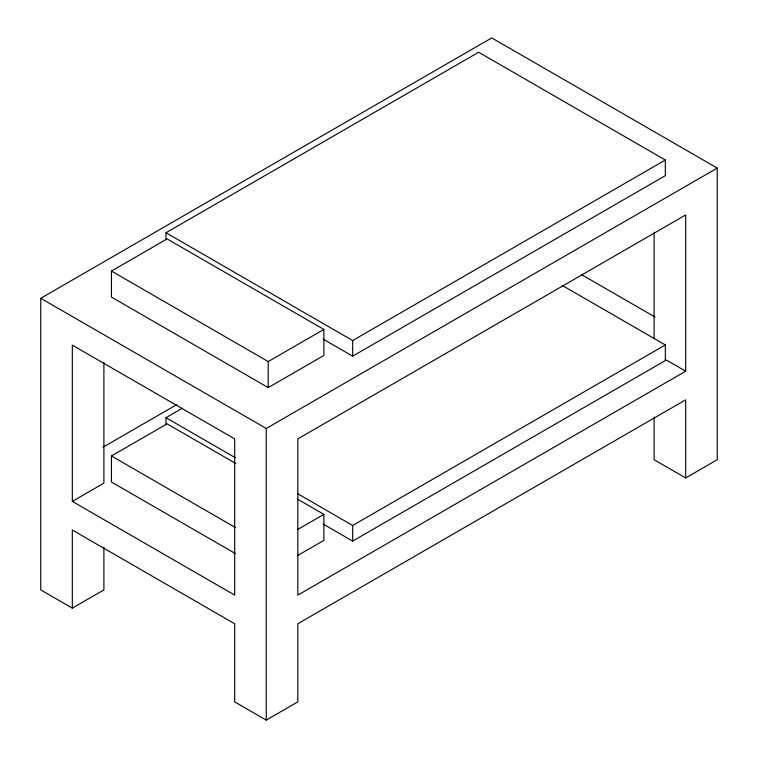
<?xml version="1.0" encoding="UTF-8"?>
<svg xmlns="http://www.w3.org/2000/svg" width="758" height="758" viewBox="0 0 758 758"><rect width="100%" height="100%" fill="white"/><g stroke="black" fill="none" stroke-linecap="round" stroke-linejoin="round"><path stroke-width="1.14" d="M103.893 547.304L103.893 589.913L72.323 608.134L40.752 589.913L40.752 298.282L491.752 37.9L717.248 168.087L717.248 459.718L685.677 477.947L654.107 459.718L654.107 417.108M165.983 239.462L165.983 232.763L478.649 52.245L665.335 160.033L665.335 175.648L352.669 356.165L323.079 339.091M111.445 271.051L167.101 238.922L323.874 329.427L323.874 355.474L268.218 387.603L111.445 297.089L111.445 271.051L268.218 361.566L323.874 329.427M103.022 447.201L176.709 404.658M165.983 424.385L165.983 417.696L182.384 408.221M235.425 553.596L111.445 482.022L111.445 455.975L167.101 423.845L235.757 463.479M72.323 501.379L234.677 595.115L234.677 438.882L72.323 345.146L72.323 501.379L103.893 483.149L103.893 362.428M165.983 232.763L352.669 340.55L665.335 160.033M40.752 298.282L266.248 428.469L717.248 168.087M297.562 529.548L323.874 514.36L323.874 540.397L297.562 555.586M297.581 493.666L352.669 525.474L665.335 344.956L665.335 360.581L352.669 541.098L323.079 524.015M685.677 371.193L297.818 595.115L297.818 438.882L685.677 214.959L685.677 371.193L665.306 359.434M72.323 608.134L72.323 530.022L234.677 623.758L234.677 701.87L266.248 720.1L297.818 701.87L297.818 623.758L685.677 399.836L685.677 477.947M581.519 274.604L655.045 317.052M562.303 285.472L665.335 344.956M165.983 417.696L235.35 457.747M297.231 498.972L323.874 514.36M111.445 455.975L235.425 527.559M654.107 232.242L654.107 338.76M352.669 340.55L352.669 356.165M352.669 525.474L352.669 541.098M268.218 361.566L268.218 387.603M266.248 428.469L266.248 720.1"/></g></svg>
